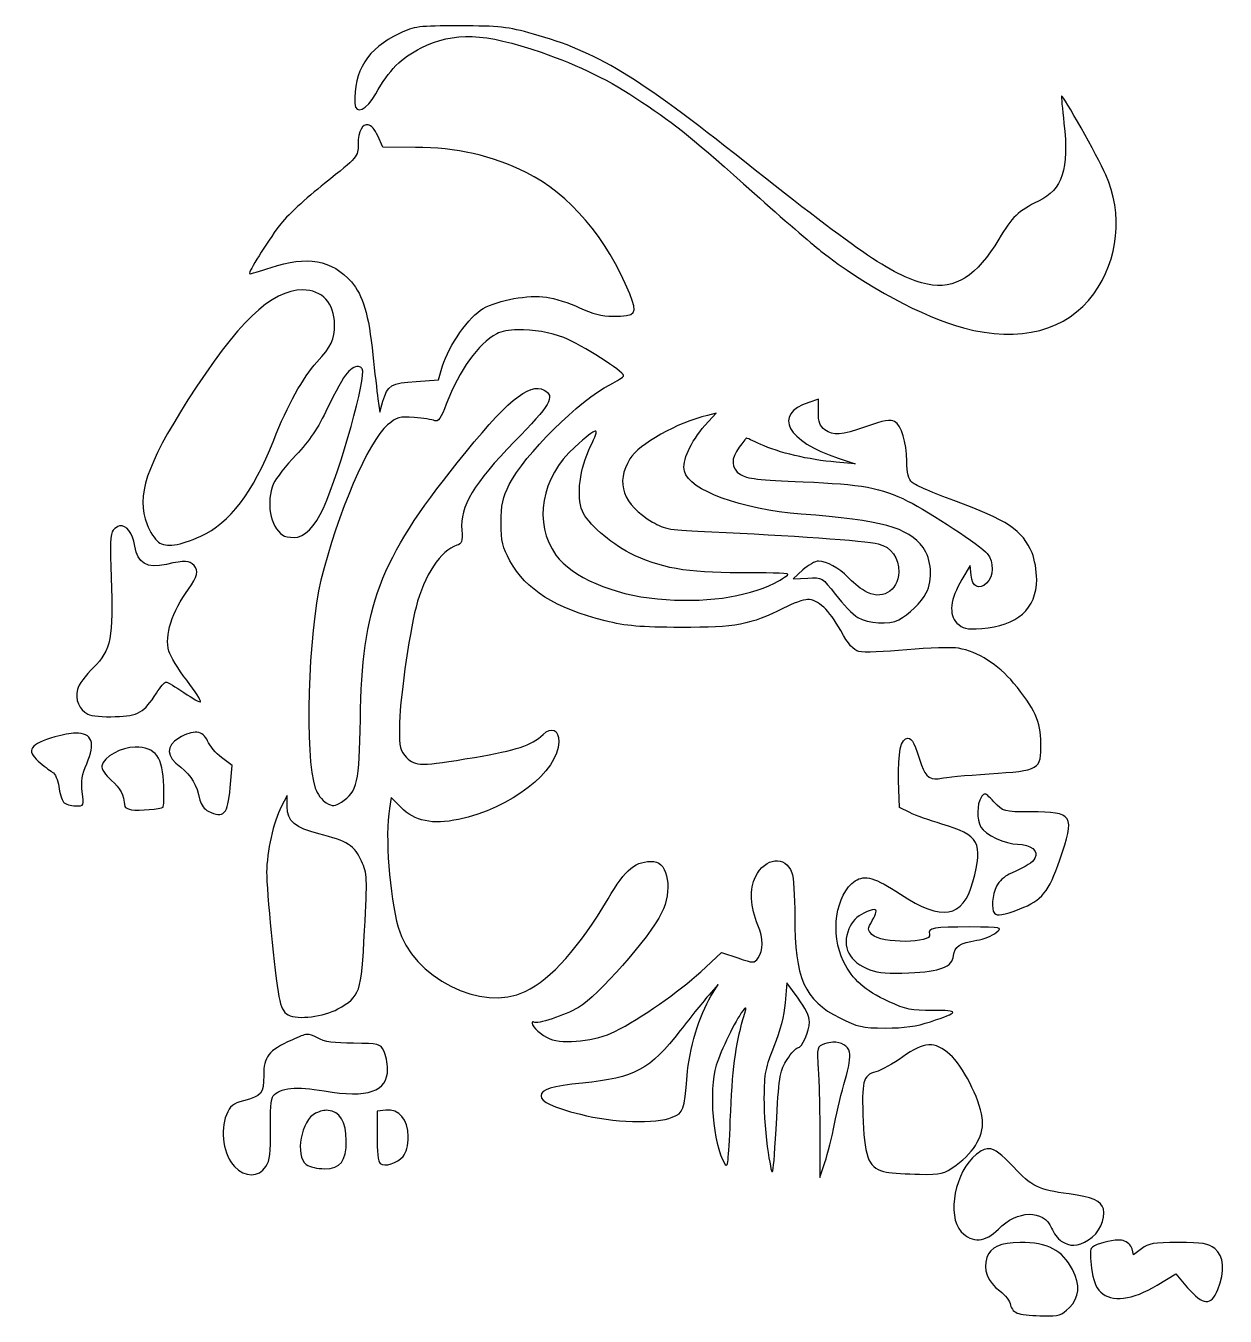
# Model space of a CAD drawing. Extents: x 43 to 173, y 96 to 196.
# Drawn here: x 77.3 to 103.12, y 132.31 to 160.1 of the extents above; entities that cross this region are included whole.
import ezdxf

# ---------------------------------------------------------------- set-up
doc = ezdxf.new("R2010")
doc.units = 0
doc.layers.add('Layer_1', color=7, linetype='CONTINUOUS')

msp = doc.modelspace()

# ---------------------------------------------------------------- linework, layer by layer
at = {"layer": 'Layer_1', "color": 7}
for points in [[(86.644426, 160.09411), (86.644426, 160.09411)], [(84.66777, 157.963662), (84.66777, 157.963662)], [(85.686415, 157.477492), (84.983063, 157.479146), (84.87723, 157.723333)], [(83.259964, 154.40998), (83.259964, 154.40998)], [(87.89348, 153.548979), (87.89348, 153.548979)], [(84.485869, 152.754128), (84.485869, 152.754128)], [(85.701299, 152.439936), (86.186919, 152.475214), (86.272909, 152.771767)], [(84.879437, 152.062353), (84.918019, 151.776824), (84.988025, 152.012191)], [(94.359786, 152.055738), (94.153081, 151.986286)], [(94.359786, 151.776824), (94.359786, 152.055738), (94.359786, 152.055738)], [(91.918454, 151.486883), (92.158786, 151.752569), (92.158786, 151.752569)], [(92.158786, 151.752569), (91.973575, 151.708472)], [(89.559254, 151.370026), (89.559254, 151.370026)], [(94.789735, 150.785738), (95.153536, 150.666674), (94.740676, 150.701402)], [(79.321533, 149.327222), (79.321533, 149.327222)], [(94.026855, 148.380234), (93.819596, 148.191168), (94.131584, 148.206049)], [(97.649992, 148.264481), (97.629596, 148.474493), (97.448799, 148.172978)], [(78.373992, 144.866787), (78.373992, 144.866787)], [(80.9851, 144.88553), (80.9851, 144.88553)], [(79.652814, 144.566926), (79.652814, 144.566926)], [(81.699475, 143.689943), (81.739715, 144.168951), (81.515921, 144.339825)], [(96.328176, 143.156368), (96.105486, 143.26716), (96.087847, 143.844835)], [(82.923724, 143.52127), (82.795291, 143.277634)], [(82.926479, 143.285903), (82.923724, 143.52127), (82.923724, 143.52127)], [(85.374426, 143.271572), (85.166618, 143.478827), (85.128585, 143.246214)], [(97.931111, 143.555448), (97.931111, 143.555448)], [(95.55813, 141.067261), (95.55813, 141.067261)], [(91.826952, 139.731667), (92.27509, 140.146731), (92.626214, 140.02767)], [(95.470486, 139.770802), (95.471036, 139.770802)], [(93.677935, 139.489131), (93.644861, 139.060839)], [(93.923225, 139.160057), (93.677935, 139.489131), (93.677935, 139.489131)], [(92.206188, 139.457714), (92.009956, 139.23502)], [(92.048542, 139.203603), (92.206188, 139.457714), (92.206188, 139.457714)], [(92.794336, 138.952248), (92.794336, 138.952248)], [(83.350365, 138.380638), (83.350365, 138.380638)], [(88.58195, 138.286381), (88.5825, 138.286381)], [(94.673979, 138.212518), (94.673979, 138.212518)], [(96.734424, 138.15464), (96.734424, 138.15464)], [(83.810077, 136.745733), (83.810077, 136.745733)], [(85.047557, 136.747937), (84.866206, 136.726993), (84.862348, 136.187353)], [(85.047557, 136.747937), (85.047557, 136.747937)], [(94.391206, 136.204439), (94.391206, 135.301548), (94.501451, 135.626767)], [(98.023164, 135.920563), (98.023164, 135.920563)], [(100.747822, 133.947765), (100.747822, 133.947765)], [(98.702814, 133.901464), (98.702814, 133.901464)], [(101.317227, 133.766415), (101.145797, 133.631919), (101.110519, 133.766965)], [(101.651813, 132.981484), (102.054203, 133.22402), (102.307209, 132.927464)]]:
    msp.add_lwpolyline(points, dxfattribs=at)
for points in [[(86.644426, 160.09411), (85.749133, 160.095168), (85.670737, 160.085113), (85.342456, 159.929848)], [(88.228068, 159.917721), (87.669325, 160.072808), (87.487396, 160.092981), (86.644426, 160.09411)], [(85.342456, 159.929848), (84.661002, 159.607542), (84.35145, 159.12153), (84.383341, 158.423927)], [(85.812644, 159.620617), (86.525594, 159.971603), (87.16809, 159.947781), (88.390676, 159.525257)], [(92.771736, 157.171016), (90.466545, 159.005618), (89.577401, 159.543181), (88.228068, 159.917721)], [(84.834236, 158.63339), (85.120917, 159.145578), (85.381352, 159.40829), (85.812644, 159.620617)], [(88.390676, 159.525257), (89.22247, 159.237786), (89.867748, 158.919747), (90.562464, 158.454797)], [(84.383341, 158.423927), (84.39511, 158.166095), (84.635072, 158.277522), (84.834236, 158.63339)], [(90.562464, 158.454797), (91.314786, 157.951284), (91.6693, 157.662729), (92.987814, 156.483099)], [(99.593025, 158.585985), (99.585546, 158.577806), (99.60945, 158.31324), (99.645941, 157.99839)], [(100.546075, 156.889344), (100.367516, 157.287588), (99.620965, 158.616555), (99.593025, 158.585985)], [(84.66777, 157.963662), (84.551997, 157.987665), (84.453346, 157.836104), (84.453346, 157.544187)], [(84.87723, 157.723333), (84.813106, 157.871356), (84.737234, 157.949261), (84.66777, 157.963662)], [(99.645941, 157.99839), (99.759846, 157.015729), (99.614716, 156.570916), (99.099686, 156.321592)], [(84.453346, 157.544187), (84.453346, 157.274569), (84.449768, 157.270192), (83.733459, 156.703035)], [(88.073176, 156.936199), (87.327319, 157.303279), (86.568613, 157.475235), (85.686415, 157.477492)], [(96.707412, 154.532899), (96.016702, 154.681031), (95.276769, 155.177353), (92.771736, 157.171016)], [(83.733459, 156.703035), (83.337389, 156.389438), (82.899927, 155.981466), (82.761667, 155.796286)], [(90.299534, 154.328398), (89.817866, 155.517623), (88.993842, 156.483068), (88.073176, 156.936199)], [(100.288107, 154.326744), (100.822071, 155.062511), (100.921628, 156.051706), (100.546075, 156.889344)], [(92.987814, 156.483099), (93.578053, 155.955011), (94.221009, 155.397455), (94.416564, 155.243966)], [(99.099686, 156.321592), (98.663994, 156.110673), (98.527709, 155.979863), (98.244753, 155.503591)], [(82.761667, 155.796286), (82.476001, 155.4137), (82.086871, 154.78838), (82.116193, 154.75945)], [(98.244753, 155.503591), (97.77045, 154.705215), (97.297285, 154.406398), (96.707412, 154.532899)], [(82.580316, 154.891741), (83.349315, 155.15394), (83.891368, 155.056503), (84.309481, 154.580303)], [(94.416564, 155.243966), (95.376825, 154.49026), (96.608364, 153.826584), (97.48187, 153.591975)], [(82.116193, 154.75945), (82.126946, 154.748844), (82.335827, 154.808384), (82.580316, 154.891741)], [(84.309481, 154.580303), (84.559386, 154.295682), (84.679985, 153.886466), (84.771397, 153.014853)], [(83.259964, 154.40998), (82.592762, 154.414913), (81.846231, 153.698091), (80.791623, 152.039203)], [(83.945676, 153.663081), (83.945676, 154.123284), (83.685586, 154.406819), (83.259964, 154.40998)], [(87.147688, 154.009244), (87.479779, 154.19393), (88.115614, 154.308588), (88.508637, 154.254534)], [(88.508637, 154.254534), (88.682599, 154.230608), (89.001529, 154.127653), (89.21695, 154.025782)], [(89.936286, 153.841124), (90.442847, 153.842628), (90.477334, 153.889353), (90.299534, 154.328398)], [(97.48187, 153.591975), (98.698953, 153.265089), (99.709805, 153.529855), (100.288107, 154.326744)], [(86.272909, 152.771767), (86.398724, 153.204546), (86.851242, 153.844389), (87.147688, 154.009244)], [(89.21695, 154.025782), (89.493838, 153.894828), (89.704635, 153.84056), (89.936286, 153.841124)], [(83.56534, 152.852243), (83.880046, 153.197231), (83.945676, 153.3367), (83.945676, 153.663081)], [(87.438176, 153.464092), (87.034824, 153.250692), (86.633262, 152.691763), (86.351181, 151.950455)], [(87.89348, 153.548979), (87.703324, 153.545062), (87.538899, 153.517381), (87.438176, 153.464092)], [(88.880157, 153.381963), (88.598163, 153.496418), (88.21041, 153.555509), (87.89348, 153.548979)], [(90.168346, 152.563408), (90.168346, 152.653886), (89.274309, 153.221976), (88.880157, 153.381963)], [(82.636541, 151.173243), (82.937898, 151.932782), (83.263192, 152.521015), (83.56534, 152.852243)], [(84.771397, 153.014853), (84.809863, 152.648142), (84.858552, 152.219515), (84.879437, 152.062353)], [(83.707001, 149.71252), (84.082554, 150.558913), (84.638301, 152.552145), (84.542091, 152.707827)], [(84.216875, 152.617978), (84.144316, 152.539397), (83.95587, 152.203465), (83.798503, 151.871631)], [(84.485869, 152.754128), (84.417995, 152.776288), (84.318452, 152.728014), (84.216875, 152.617978)], [(84.542091, 152.707827), (84.527684, 152.731138), (84.508492, 152.74674), (84.485869, 152.754128)], [(89.874547, 152.368827), (90.036348, 152.449639), (90.168346, 152.537105), (90.168346, 152.563408)], [(84.988025, 152.012191), (85.090415, 152.356875), (85.165133, 152.401401), (85.701299, 152.439936)], [(86.587652, 150.689275), (87.633652, 152.000569), (88.137246, 152.422116), (88.45517, 152.25197)], [(87.707171, 150.220743), (88.020804, 150.849653), (89.228035, 152.045939), (89.874547, 152.368827)], [(88.45517, 152.25197), (88.702566, 152.119568), (88.59796, 151.936815), (87.819619, 151.142374)], [(80.791623, 152.039203), (79.887863, 150.617508), (79.676679, 149.974917), (79.910782, 149.36195)], [(94.153081, 151.986286), (93.374825, 151.725366), (93.679868, 151.150158), (94.789735, 150.785738)], [(83.798503, 151.871631), (83.587852, 151.427447), (83.408116, 151.159556), (83.117202, 150.855743)], [(85.659956, 151.662721), (85.345081, 151.687435), (85.288648, 151.671583), (85.085592, 151.501214)], [(86.351181, 151.950455), (86.236937, 151.650241), (86.176203, 151.562637), (86.104236, 151.593819)], [(91.973575, 151.708472), (91.325906, 151.554122), (90.49965, 151.090544), (90.302292, 150.770854)], [(94.500898, 151.399241), (94.391508, 151.475873), (94.359786, 151.560658), (94.359786, 151.776824)], [(85.085592, 151.501214), (84.67668, 151.158108), (84.008598, 149.598441), (83.653534, 148.156993)], [(86.104236, 151.593819), (86.051827, 151.616533), (85.852037, 151.647651), (85.659956, 151.662721)], [(91.476381, 150.504619), (91.421235, 150.724389), (91.611171, 151.14676), (91.918454, 151.486883)], [(95.396073, 151.470898), (94.824403, 151.272848), (94.695913, 151.262646), (94.500898, 151.399241)], [(95.999653, 151.576731), (95.920038, 151.62634), (95.767646, 151.599619), (95.396073, 151.470898)], [(96.260928, 150.722899), (96.256752, 151.136269), (96.151037, 151.482429), (95.999653, 151.576731)], [(81.069987, 149.109493), (81.695307, 149.392483), (82.186678, 150.039433), (82.636541, 151.173243)], [(87.819619, 151.142374), (86.938942, 150.243459), (86.644903, 149.748986), (86.685769, 149.23517)], [(89.559254, 151.370026), (89.510382, 151.369447), (89.369666, 151.254504), (89.114974, 151.025517)], [(89.451214, 151.029925), (89.565119, 151.257247), (89.608124, 151.370604), (89.559254, 151.370026)], [(92.802603, 151.217891), (92.799019, 151.210723), (92.733453, 151.122412), (92.657083, 151.021659)], [(93.123964, 151.082292), (92.950707, 151.164162), (92.806272, 151.225059), (92.802603, 151.217891)], [(83.117202, 150.855743), (82.899891, 150.628775), (82.683246, 150.351316), (82.635437, 150.238933)], [(89.114974, 151.025517), (88.393389, 150.376728), (88.220135, 149.379862), (88.711484, 148.701592)], [(89.28034, 149.646926), (89.148372, 149.965471), (89.223943, 150.576374), (89.451214, 151.029925)], [(92.657083, 151.021659), (92.470083, 150.774901), (92.479227, 150.566477), (92.682991, 150.43296)], [(94.740676, 150.701402), (94.159242, 150.750729), (93.493336, 150.907785), (93.123964, 151.082292)], [(84.501855, 145.167202), (84.53383, 147.589552), (84.910913, 148.587337), (86.587652, 150.689275)], [(90.302292, 150.770854), (89.985779, 150.258101), (90.156163, 149.784281), (90.791219, 149.412109)], [(96.381646, 150.261533), (96.295653, 150.33935), (96.263751, 150.461674), (96.260928, 150.722899)], [(93.98937, 149.583536), (92.708674, 149.681487), (91.579082, 150.095454), (91.476381, 150.504619)], [(92.682991, 150.43296), (92.815297, 150.346276), (93.081419, 150.3157), (94.032366, 150.277518)], [(82.635437, 150.238933), (82.466245, 149.841123), (82.558422, 149.315566), (82.830568, 149.126579)], [(87.532986, 149.39502), (87.532986, 149.787064), (87.563774, 149.933244), (87.707171, 150.220743)], [(94.032366, 150.277518), (95.292037, 150.226935), (95.71331, 150.149731), (96.281875, 149.864658)], [(97.277922, 149.872374), (96.849255, 150.028172), (96.445965, 150.203322), (96.381646, 150.261533)], [(96.281875, 149.864658), (96.751267, 149.629313), (97.862531, 148.896167), (97.993398, 148.735769)], [(98.960229, 148.745689), (98.756436, 149.233451), (98.424393, 149.455681), (97.277922, 149.872374)], [(83.075309, 149.078624), (83.293128, 149.077433), (83.531148, 149.316216), (83.707001, 149.71252)], [(90.300638, 148.745139), (89.874877, 148.959882), (89.385891, 149.392114), (89.28034, 149.646926)], [(96.614257, 148.860342), (96.277199, 149.302234), (95.743861, 149.449348), (93.98937, 149.583536)], [(79.180972, 149.234066), (79.119674, 149.160178), (79.10909, 148.913719), (79.137425, 148.214318)], [(79.321533, 149.327222), (79.27397, 149.318442), (79.22586, 149.288157), (79.180972, 149.234066)], [(79.65116, 148.892312), (79.604063, 149.186757), (79.464216, 149.353565), (79.321533, 149.327222)], [(79.910782, 149.36195), (79.970472, 149.205632), (80.080959, 149.033336), (80.156623, 148.979406)], [(86.685769, 149.23517), (86.704988, 148.993373), (86.688986, 148.943468), (86.581036, 148.911055)], [(87.721502, 148.578673), (87.559535, 148.871083), (87.533014, 148.985773), (87.532986, 149.39502)], [(90.791219, 149.412109), (91.062632, 149.253057), (91.152097, 149.23815), (92.070592, 149.199342)], [(92.070592, 149.199342), (93.691337, 149.130855), (95.39132, 149.009341), (95.645772, 148.943575)], [(80.156623, 148.979406), (80.325364, 148.859143), (80.604941, 148.89904), (81.069987, 149.109493)], [(82.830568, 149.126579), (82.867511, 149.100911), (82.977603, 149.079188), (83.075309, 149.078624)], [(86.581036, 148.911055), (86.236697, 148.807668), (85.872915, 148.258413), (85.700195, 147.580972)], [(95.645772, 148.943575), (95.932058, 148.869588), (96.101007, 148.639294), (96.092258, 148.335586)], [(80.32695, 148.500399), (79.902459, 148.409365), (79.710624, 148.520467), (79.65116, 148.892312)], [(88.711484, 148.701592), (89.056247, 148.22565), (89.928542, 147.848677), (90.89981, 147.755707)], [(92.663699, 148.319601), (91.538902, 148.314465), (90.942073, 148.421611), (90.300638, 148.745139)], [(96.683158, 147.884141), (96.830001, 148.165215), (96.797757, 148.619748), (96.614257, 148.860342)], [(97.993398, 148.735769), (98.1421, 148.553459), (98.136098, 148.235934), (97.98127, 148.095808)], [(99.058897, 148.174079), (99.058897, 148.35918), (99.014303, 148.616319), (98.960229, 148.745689)], [(80.922261, 148.47284), (80.806634, 148.588455), (80.748844, 148.590882), (80.32695, 148.500399)], [(80.802096, 147.96627), (81.003434, 148.239848), (81.032581, 148.362513), (80.922261, 148.47284)], [(89.774228, 147.284969), (88.695349, 147.554429), (88.070837, 147.947901), (87.721502, 148.578673)], [(94.363647, 148.569853), (94.292612, 148.569853), (94.140901, 148.484377), (94.026855, 148.380234)], [(94.993133, 148.222588), (94.804552, 148.424402), (94.541165, 148.569853), (94.363647, 148.569853)], [(79.137425, 148.214318), (79.189721, 146.923801), (79.137143, 146.654561), (78.757639, 146.277348)], [(83.653534, 148.156993), (83.375997, 147.030314), (83.301614, 144.347453), (83.529509, 143.685535)], [(90.89981, 147.755707), (91.873222, 147.662532), (92.806757, 147.789255), (93.413902, 148.096908)], [(93.705494, 148.29259), (93.688137, 148.309975), (93.219394, 148.322141), (92.663699, 148.319601)], [(93.413902, 148.096908), (93.591674, 148.186999), (93.722992, 148.275205), (93.705494, 148.29259)], [(94.131584, 148.206049), (94.442904, 148.220728), (94.444905, 148.219853), (94.729102, 147.848863)], [(95.35418, 147.928238), (95.242589, 147.997205), (95.079831, 148.129776), (94.993133, 148.222588)], [(96.092258, 148.335586), (96.080346, 147.915544), (95.707719, 147.709739), (95.35418, 147.928238)], [(97.448799, 148.172978), (97.197395, 147.753238), (97.1601, 147.419897), (97.343516, 147.236464)], [(97.98127, 148.095808), (97.811344, 147.942022), (97.674263, 148.011762), (97.649992, 148.264481)], [(97.874887, 147.121811), (98.639145, 147.173446), (99.058897, 147.546386), (99.058897, 148.174079)], [(80.380967, 146.63123), (80.28456, 146.967475), (80.447597, 147.484585), (80.802096, 147.96627)], [(94.729102, 147.848863), (94.885849, 147.644297), (95.10211, 147.4226), (95.210314, 147.356628)], [(96.093909, 147.307569), (96.298972, 147.412915), (96.581163, 147.688919), (96.683158, 147.884141)], [(85.700195, 147.580972), (85.543957, 146.968073), (85.342456, 145.505225), (85.342456, 144.984198)], [(93.60848, 147.558925), (92.893131, 147.197827), (92.588986, 147.140641), (91.406926, 147.143858)], [(94.126623, 147.744131), (94.043029, 147.744131), (93.810128, 147.660717), (93.60848, 147.558925)], [(94.840448, 147.073302), (94.586419, 147.527525), (94.355759, 147.744131), (94.126623, 147.744131)], [(91.406926, 147.143858), (90.517164, 147.146282), (90.230074, 147.171121), (89.774228, 147.284969)], [(95.210314, 147.356628), (95.430501, 147.222352), (95.879618, 147.197472), (96.093909, 147.307569)], [(95.234015, 146.62296), (95.115679, 146.652661), (95.004532, 146.779873), (94.840448, 147.073302)], [(97.343516, 147.236464), (97.466226, 147.113748), (97.536305, 147.098923), (97.874887, 147.121811)], [(97.378794, 146.694066), (97.240787, 146.718648), (96.739089, 146.703137), (96.263686, 146.659892)], [(98.562253, 145.946067), (98.232759, 146.34189), (97.791713, 146.620525), (97.378794, 146.694066)], [(80.764614, 146.005049), (80.583512, 146.244334), (80.411108, 146.526144), (80.380967, 146.63123)], [(96.263686, 146.659892), (95.788254, 146.616661), (95.324749, 146.600185), (95.234015, 146.62296)], [(78.757639, 146.277348), (78.592059, 146.112793), (78.436041, 145.901499), (78.410923, 145.807714)], [(80.112526, 145.728339), (80.195753, 145.859307), (80.289219, 145.966464), (80.319784, 145.966464)], [(80.319784, 145.966464), (80.350349, 145.966464), (80.523966, 145.863763), (80.705633, 145.738812)], [(81.065026, 145.540923), (81.081112, 145.55699), (80.945744, 145.765761), (80.764614, 146.005049)], [(99.150399, 144.650713), (99.146363, 145.115668), (99.018014, 145.398545), (98.562253, 145.946067)], [(78.410923, 145.807714), (78.355184, 145.59934), (78.452627, 145.367884), (78.634717, 145.275239)], [(79.225069, 145.221769), (79.728526, 145.239335), (79.844076, 145.305877), (80.112526, 145.728339)], [(80.705633, 145.738812), (80.887271, 145.613858), (81.048939, 145.524865), (81.065026, 145.540923)], [(78.634717, 145.275239), (78.709308, 145.237278), (78.974964, 145.213052), (79.225069, 145.221769)], [(84.095607, 143.382917), (84.443022, 143.61056), (84.483792, 143.789571), (84.501855, 145.167202)], [(77.926407, 144.784658), (77.392809, 144.629354), (77.301982, 144.496961), (77.569218, 144.263758)], [(78.373992, 144.866787), (78.255334, 144.864592), (78.10638, 144.837038), (77.926407, 144.784658)], [(78.61322, 144.20974), (78.810008, 144.654029), (78.72997, 144.873375), (78.373992, 144.866787)], [(80.595941, 144.760404), (80.307256, 144.584373), (80.319666, 144.380725), (80.635077, 144.130916)], [(80.9851, 144.88553), (80.880946, 144.895938), (80.750162, 144.854429), (80.595941, 144.760404)], [(81.213853, 144.698668), (81.166566, 144.812829), (81.089254, 144.875122), (80.9851, 144.88553)], [(85.342456, 144.984198), (85.342456, 144.554971), (85.360219, 144.482457), (85.498452, 144.344236)], [(86.955864, 144.344786), (87.880706, 144.501462), (88.172533, 144.599038), (88.434774, 144.838675)], [(88.434774, 144.838675), (88.624314, 145.011884), (88.771298, 144.943306), (88.771016, 144.682132)], [(96.087847, 143.844835), (96.068882, 144.448703), (96.136299, 144.759853), (96.286836, 144.759853)], [(96.286836, 144.759853), (96.375426, 144.759853), (96.443264, 144.625363), (96.581186, 144.175563)], [(79.652814, 144.566926), (79.361363, 144.569184), (78.975495, 144.352274), (78.93954, 144.165643)], [(80.269072, 143.722464), (80.248385, 144.361254), (80.100559, 144.563455), (79.652814, 144.566926)], [(81.515921, 144.339825), (81.392703, 144.433816), (81.256694, 144.595228), (81.213853, 144.698668)], [(88.771016, 144.682132), (88.77031, 144.043748), (87.740264, 143.244094), (86.616314, 143.009743)], [(98.035291, 143.991458), (99.131188, 144.063394), (99.155479, 144.077251), (99.150399, 144.650713)], [(77.569218, 144.263758), (77.676999, 144.169704), (77.813289, 144.064418), (77.872387, 144.029493)], [(78.51841, 143.600645), (78.486181, 143.835655), (78.507189, 143.970334), (78.61322, 144.20974)], [(85.498452, 144.344236), (85.693778, 144.148902), (85.79816, 144.148665), (86.955864, 144.344786)], [(77.872387, 144.029493), (77.932839, 143.993756), (77.993246, 143.857445), (78.010743, 143.717505)], [(78.93954, 144.165643), (78.926388, 144.097289), (79.008577, 143.972225), (79.146245, 143.850347)], [(80.635077, 144.130916), (80.872228, 143.943085), (80.974379, 143.768164), (81.049591, 143.420399)], [(96.581186, 144.175563), (96.655184, 143.934328), (96.809357, 143.834009), (97.010581, 143.896649)], [(97.010581, 143.896649), (97.071711, 143.915673), (97.532879, 143.958475), (98.035291, 143.991458)], [(78.010743, 143.717505), (78.027761, 143.580749), (78.073501, 143.430621), (78.112166, 143.38402)], [(79.146245, 143.850347), (79.340019, 143.678787), (79.403174, 143.554353), (79.432325, 143.287557)], [(80.256394, 143.273776), (80.271352, 143.287085), (80.276692, 143.489029), (80.269072, 143.722464)], [(81.229287, 143.186685), (81.564793, 143.024983), (81.651074, 143.117244), (81.699475, 143.689943)], [(83.529509, 143.685535), (83.57266, 143.560265), (83.680557, 143.41669), (83.769287, 143.366381)], [(78.112166, 143.38402), (78.150858, 143.337422), (78.267436, 143.299131), (78.371237, 143.299131)], [(78.371237, 143.299131), (78.55979, 143.299131), (78.5597, 143.299212), (78.51841, 143.600645)], [(81.049591, 143.420399), (81.069149, 143.330034), (81.149927, 143.224923), (81.229287, 143.186685)], [(83.769287, 143.366381), (83.912402, 143.285262), (83.949472, 143.287178), (84.095607, 143.382917)], [(97.86276, 143.483789), (97.769711, 143.334578), (97.766937, 143.01368), (97.857248, 142.844931)], [(97.931111, 143.555448), (97.907879, 143.550729), (97.888987, 143.525772), (97.86276, 143.483789)], [(98.14002, 143.387325), (98.020765, 143.513761), (97.969835, 143.563307), (97.931111, 143.555448)], [(98.927158, 143.172353), (98.345554, 143.172353), (98.342148, 143.173003), (98.14002, 143.387325)], [(79.432325, 143.287557), (79.434921, 143.263791), (79.501481, 143.233175), (79.580051, 143.219205)], [(79.580051, 143.219205), (79.728867, 143.192761), (80.211295, 143.231646), (80.256394, 143.273776)], [(82.795291, 143.277634), (82.638008, 142.97952), (82.488061, 142.299195), (82.484956, 141.870381)], [(83.609987, 142.699408), (83.095186, 142.828725), (82.930148, 142.970322), (82.926479, 143.285903)], [(85.128585, 143.246214), (85.030937, 142.655633), (85.125839, 141.372473), (85.318202, 140.686924)], [(86.616314, 143.009743), (86.047693, 142.891181), (85.676376, 142.969625), (85.374426, 143.271572)], [(97.016093, 142.910525), (96.759779, 142.98471), (96.450407, 143.095239), (96.328176, 143.156368)], [(99.556646, 142.137171), (99.889838, 143.109246), (99.85152, 143.172353), (98.927158, 143.172353)], [(97.686924, 141.664779), (97.914988, 142.507266), (97.823531, 142.676825), (97.016093, 142.910525)], [(97.857248, 142.844931), (97.942479, 142.685706), (98.389615, 142.47704), (98.649344, 142.475064)], [(84.528863, 142.111813), (84.382475, 142.44275), (84.221422, 142.54582), (83.609987, 142.699408)], [(93.006553, 141.77502), (93.221945, 142.193466), (93.647057, 142.241099), (93.790934, 141.862665)], [(98.649344, 142.475064), (98.926825, 142.473072), (99.110763, 142.324637), (99.020314, 142.175756)], [(84.592803, 140.615265), (84.654102, 141.764649), (84.650642, 141.836483), (84.528863, 142.111813)], [(89.832657, 141.29877), (90.217495, 141.953681), (90.428775, 142.126175), (90.817677, 142.100239)], [(90.817677, 142.100239), (91.131226, 142.079332), (91.224574, 141.467949), (90.98635, 140.995605)], [(99.020314, 142.175756), (98.954133, 142.066858), (98.892651, 142.028597), (98.46579, 141.831245)], [(98.697852, 141.083246), (99.169446, 141.263713), (99.320991, 141.449627), (99.556646, 142.137171)], [(82.484956, 141.870381), (82.482416, 141.499727), (82.663137, 139.668915), (82.748989, 139.195885)], [(93.05947, 140.733225), (92.898688, 141.118027), (92.877804, 141.524895), (93.006553, 141.77502)], [(93.790934, 141.862665), (93.824321, 141.775201), (93.851566, 141.354205), (93.851566, 140.927253)], [(94.903838, 139.947742), (94.607984, 140.54141), (94.732588, 141.410271), (95.152986, 141.685725)], [(95.152986, 141.685725), (95.361859, 141.822575), (95.580358, 141.758321), (96.125329, 141.399092)], [(98.46579, 141.831245), (98.366786, 141.785463), (98.245112, 141.669924), (98.195694, 141.57438)], [(96.125329, 141.399092), (97.02099, 140.808717), (97.47616, 140.886094), (97.686924, 141.664779)], [(98.195694, 141.57438), (98.101968, 141.393143), (98.075307, 141.065277), (98.14829, 140.992297)], [(88.05223, 139.303925), (88.604313, 139.571173), (89.228109, 140.269918), (89.832657, 141.29877)], [(90.98635, 140.995605), (90.713639, 140.454929), (89.614482, 139.205195), (89.197104, 138.961067)], [(93.851566, 140.927253), (93.851566, 139.586873), (94.0576, 139.120193), (94.820051, 138.735069)], [(95.339298, 140.992297), (95.190482, 140.921324), (95.081691, 140.806978), (95.017937, 140.654401)], [(95.55813, 141.067261), (95.516703, 141.068028), (95.444358, 141.042397), (95.339298, 140.992297)], [(95.520645, 140.833547), (95.611134, 140.99123), (95.627173, 141.065982), (95.55813, 141.067261)], [(98.14829, 140.992297), (98.216926, 140.923655), (98.328, 140.941711), (98.697852, 141.083246)], [(84.01954, 138.929097), (84.499092, 139.197019), (84.52047, 139.259337), (84.592803, 140.615265)], [(85.318202, 140.686924), (85.621393, 139.606408), (87.115563, 138.850527), (88.05223, 139.303925)], [(93.064982, 140.02822), (93.178859, 140.183928), (93.176818, 140.452338), (93.05947, 140.733225)], [(95.017937, 140.654401), (94.855772, 140.266283), (95.024406, 139.936743), (95.470486, 139.770802)], [(95.511826, 140.532032), (95.41477, 140.62902), (95.415743, 140.650766), (95.520645, 140.833547)], [(97.619123, 140.693536), (96.852325, 140.69582), (96.699253, 140.668278), (96.749856, 140.53644)], [(98.185221, 140.572271), (98.326953, 140.690474), (98.321659, 140.691561), (97.619123, 140.693536)], [(97.772361, 140.408007), (97.920697, 140.432577), (98.106538, 140.506638), (98.185221, 140.572271)], [(96.749856, 140.53644), (96.826649, 140.336288), (95.711526, 140.33232), (95.511826, 140.532032)], [(97.269102, 140.077279), (97.292245, 140.277877), (97.395369, 140.345554), (97.772361, 140.408007)], [(92.626214, 140.02767), (92.970073, 139.910717), (92.978848, 139.910438), (93.064982, 140.02822)], [(96.308333, 139.704658), (97.000794, 139.737949), (97.240683, 139.830986), (97.269102, 140.077279)], [(95.881692, 139.08509), (95.340108, 139.339355), (95.102381, 139.549303), (94.903838, 139.947742)], [(95.471036, 139.770802), (95.653606, 139.702956), (95.888979, 139.684479), (96.308333, 139.704658)], [(89.977626, 138.44017), (90.549154, 138.730517), (91.348727, 139.288905), (91.826952, 139.731667)], [(82.748989, 139.195885), (82.791605, 138.960997), (82.846661, 138.851322), (82.947978, 138.799563)], [(92.009956, 139.23502), (91.901809, 139.112784), (91.622064, 138.766461), (91.388187, 138.465525)], [(91.533706, 137.48877), (91.577535, 138.052504), (91.80648, 138.81465), (92.048542, 139.203603)], [(82.947978, 138.799563), (83.156654, 138.692959), (83.718521, 138.760915), (84.01954, 138.929097)], [(89.197104, 138.961067), (88.900206, 138.78741), (88.295322, 138.589513), (88.237438, 138.647425)], [(92.794336, 138.952248), (92.785746, 138.953408), (92.765016, 138.929083), (92.732047, 138.886103)], [(92.737562, 138.701996), (92.789491, 138.877374), (92.808654, 138.950315), (92.794336, 138.952248)], [(93.644861, 139.060839), (93.62344, 138.783225), (93.538204, 138.452771), (93.402878, 138.12377)], [(94.169066, 138.649079), (94.169066, 138.7615), (94.074694, 138.957043), (93.923225, 139.160057)], [(96.823169, 138.895473), (96.361397, 138.892555), (96.240143, 138.916804), (95.881692, 139.08509)], [(88.237438, 138.647425), (88.216808, 138.667915), (88.199956, 138.655751), (88.199956, 138.620417)], [(92.732047, 138.886103), (92.574598, 138.680846), (92.258698, 138.031125), (92.163194, 137.716425)], [(92.464709, 136.528004), (92.508284, 137.62343), (92.574945, 138.152712), (92.737562, 138.701996)], [(93.914406, 138.092353), (94.007878, 138.092353), (94.169066, 138.44475), (94.169066, 138.649079)], [(94.820051, 138.735069), (95.203535, 138.541363), (95.29714, 138.520699), (95.802317, 138.518441)], [(95.802317, 138.518441), (96.21281, 138.516517), (96.469843, 138.552915), (96.773007, 138.654591)], [(96.773007, 138.654591), (97.399229, 138.864621), (97.406437, 138.89917), (96.823169, 138.895473)], [(83.350365, 138.380638), (83.28025, 138.375112), (83.19409, 138.336558), (83.027904, 138.260473)], [(83.577464, 138.30402), (83.474961, 138.358926), (83.420478, 138.386164), (83.350365, 138.380638)], [(88.199956, 138.620417), (88.199956, 138.533662), (88.389652, 138.367983), (88.58195, 138.286381)], [(88.5825, 138.286381), (88.870403, 138.1648), (89.591515, 138.244017), (89.977626, 138.44017)], [(91.388187, 138.465525), (90.72773, 137.615779), (90.418996, 137.449951), (89.282544, 137.333328)], [(83.027904, 138.260473), (82.520638, 138.028241), (82.421566, 137.903061), (82.421566, 137.496489)], [(84.356332, 138.189367), (83.936499, 138.190945), (83.731927, 138.221273), (83.577464, 138.30402)], [(85.006214, 138.028964), (84.92948, 138.180229), (84.898876, 138.187392), (84.356332, 138.189367)], [(93.402878, 138.12377), (93.218869, 137.6764), (93.193227, 137.543767), (93.189558, 137.01252)], [(93.687305, 137.841548), (93.778547, 137.979419), (93.880878, 138.092353), (93.914406, 138.092353)], [(94.493182, 138.178341), (94.329493, 138.119715), (94.327853, 138.112651), (94.359236, 137.613346)], [(94.673979, 138.212518), (94.615683, 138.210904), (94.55426, 138.200213), (94.493182, 138.178341)], [(95.031718, 137.996993), (94.996878, 138.135878), (94.848875, 138.217355), (94.673979, 138.212518)], [(96.734424, 138.15464), (96.578753, 138.146292), (96.40642, 138.060536), (96.176042, 137.895568)], [(97.192482, 137.950139), (97.028666, 138.093968), (96.890092, 138.162988), (96.734424, 138.15464)], [(85.087796, 137.634293), (85.087288, 137.763898), (85.050523, 137.941652), (85.006214, 138.028964)], [(93.463511, 136.587536), (93.517105, 137.512054), (93.534453, 137.610592), (93.687305, 137.841548)], [(94.936908, 137.399475), (95.013055, 137.650275), (95.054014, 137.90806), (95.031718, 137.996993)], [(96.176042, 137.895568), (95.976257, 137.752499), (95.714425, 137.60843), (95.594509, 137.575314)], [(97.888117, 136.593048), (97.827016, 137.000616), (97.46096, 137.714416), (97.192482, 137.950139)], [(83.722986, 137.165759), (84.662363, 137.002671), (85.090618, 137.14939), (85.087796, 137.634293)], [(92.163194, 137.716425), (91.993833, 137.158508), (92.088708, 136.040827), (92.343441, 135.594797)], [(94.359236, 137.613346), (94.376593, 137.335369), (94.391206, 136.701232), (94.391206, 136.204439)], [(95.594509, 137.575314), (95.315927, 137.498374), (95.288334, 137.387515), (95.324964, 136.498789)], [(82.421566, 137.496489), (82.421566, 137.10987), (82.378796, 137.056296), (81.988313, 136.951888)], [(82.622209, 137.056618), (82.768316, 137.232659), (83.130658, 137.268589), (83.722986, 137.165759)], [(89.282544, 137.333328), (88.621269, 137.265465), (88.390676, 137.194489), (88.390676, 137.057721)], [(91.216206, 136.595802), (91.460865, 136.698032), (91.475456, 136.73973), (91.533706, 137.48877)], [(94.707603, 136.455242), (94.760071, 136.731842), (94.863164, 137.156702), (94.936908, 137.399475)], [(82.567639, 136.340592), (82.560301, 136.712208), (82.58298, 137.00936), (82.622209, 137.056618)], [(88.390676, 137.057721), (88.390676, 136.930213), (88.628793, 136.818462), (89.240651, 136.660296)], [(93.189558, 137.01252), (93.187187, 136.680732), (93.227136, 136.152206), (93.278302, 135.837881)], [(81.988313, 136.951888), (81.763269, 136.89171), (81.696156, 136.837215), (81.618997, 136.652577)], [(83.539982, 136.686754), (83.228437, 136.544799), (83.086044, 135.763221), (83.338238, 135.578812)], [(83.810077, 136.745733), (83.729714, 136.75085), (83.638858, 136.731808), (83.539982, 136.686754)], [(84.199236, 136.097505), (84.199236, 136.497812), (84.051171, 136.730389), (83.810077, 136.745733)], [(85.532626, 136.182942), (85.532626, 136.551101), (85.335818, 136.780912), (85.047557, 136.747937)], [(81.618997, 136.652577), (81.477237, 136.313278), (81.561203, 135.767237), (81.790424, 135.538019)], [(89.240651, 136.660296), (89.927946, 136.482612), (90.871867, 136.451931), (91.216206, 136.595802)], [(92.343441, 135.594797), (92.409312, 135.479461), (92.42898, 135.630631), (92.464709, 136.528004)], [(93.278302, 135.837881), (93.382584, 135.197394), (93.382993, 135.198176), (93.463511, 136.587536)], [(94.501451, 135.626767), (94.562213, 135.805702), (94.655138, 136.17865), (94.707603, 136.455242)], [(95.324964, 136.498789), (95.35804, 135.695957), (95.455647, 135.485362), (95.826572, 135.417855)], [(97.324223, 135.567235), (97.733784, 135.861367), (97.941203, 136.239164), (97.888117, 136.593048)], [(82.467868, 135.533611), (82.559167, 135.67326), (82.577799, 135.824831), (82.567639, 136.340592)], [(84.862348, 136.187353), (84.860175, 135.875763), (84.886904, 135.627061), (84.925738, 135.599205)], [(85.421831, 135.752443), (85.493375, 135.837006), (85.532626, 135.990162), (85.532626, 136.182942)], [(83.731806, 135.488964), (84.0786, 135.488964), (84.199236, 135.646091), (84.199236, 136.097505)], [(98.023164, 135.920563), (97.941514, 135.920521), (97.862136, 135.877835), (97.762991, 135.799848)], [(98.557292, 135.528099), (98.302304, 135.801824), (98.159245, 135.920637), (98.023164, 135.920563)], [(83.338238, 135.578812), (83.406056, 135.529237), (83.5833, 135.488964), (83.731806, 135.488964)], [(84.925738, 135.599205), (85.030245, 135.524224), (85.298895, 135.607181), (85.421831, 135.752443)], [(97.762991, 135.799848), (97.302969, 135.438), (97.115035, 134.479441), (97.436119, 134.132973)], [(81.790424, 135.538019), (82.028309, 135.300146), (82.313859, 135.298376), (82.467868, 135.533611)], [(95.826572, 135.417855), (95.945246, 135.396251), (96.266144, 135.374472), (96.539843, 135.3699)], [(96.539843, 135.3699), (97.006018, 135.362071), (97.055802, 135.374474), (97.324223, 135.567235)], [(99.756736, 134.947119), (99.09628, 135.036242), (98.949524, 135.107049), (98.557292, 135.528099)], [(100.494262, 134.625208), (100.452098, 134.79321), (100.25356, 134.880083), (99.756736, 134.947119)], [(98.23428, 134.188094), (98.638394, 134.605044), (99.211119, 134.616378), (99.379154, 134.210694)], [(100.174558, 133.957688), (100.402565, 134.096727), (100.549803, 134.403918), (100.494262, 134.625208)], [(97.436119, 134.132973), (97.667654, 133.88317), (97.957956, 133.902999), (98.23428, 134.188094)], [(99.379154, 134.210694), (99.421882, 134.107525), (99.516353, 133.981671), (99.589167, 133.930676)], [(99.589167, 133.930676), (99.766741, 133.806287), (99.939354, 133.814254), (100.174558, 133.957688)], [(100.747822, 133.947765), (100.54518, 133.92946), (100.278091, 133.847054), (100.231332, 133.771376)], [(100.918145, 133.941703), (100.875383, 133.952433), (100.815369, 133.953867), (100.747822, 133.947765)], [(101.110519, 133.766965), (101.091046, 133.841494), (101.004505, 133.920025), (100.918145, 133.941703)], [(98.702814, 133.901464), (98.276461, 133.901464), (98.06603, 133.805598), (97.985682, 133.575144)], [(99.827292, 133.316073), (99.611617, 133.738683), (99.299683, 133.901464), (98.702814, 133.901464)], [(100.231332, 133.771376), (100.210166, 133.736807), (100.212559, 133.546484), (100.237397, 133.348593)], [(102.106566, 133.901464), (101.573082, 133.901464), (101.465055, 133.882721), (101.317227, 133.766415)], [(102.891497, 133.769722), (102.748269, 133.882394), (102.635507, 133.901464), (102.106566, 133.901464)], [(102.956541, 132.886674), (103.11594, 133.285042), (103.091931, 133.61207), (102.891497, 133.769722)], [(97.985682, 133.575144), (97.898306, 133.324508), (98.00172, 133.058375), (98.265147, 132.857461)], [(100.237397, 133.348593), (100.269398, 133.09229), (100.326814, 132.944414), (100.436937, 132.834311)], [(99.761698, 132.499172), (99.982819, 132.720304), (100.003173, 132.971482), (99.827292, 133.316073)], [(98.265147, 132.857461), (98.382241, 132.768135), (98.487024, 132.632076), (98.498313, 132.554843)], [(100.436937, 132.834311), (100.666073, 132.605146), (101.118808, 132.66001), (101.651813, 132.981484)], [(102.307209, 132.927464), (102.636732, 132.54196), (102.814272, 132.531088), (102.956541, 132.886674)], [(98.498313, 132.554843), (98.510787, 132.468551), (98.579892, 132.397168), (98.677456, 132.370188)], [(98.677456, 132.370188), (98.764776, 132.346035), (99.00259, 132.323525), (99.206073, 132.320026)], [(99.206073, 132.320026), (99.534636, 132.314407), (99.59688, 132.334351), (99.761698, 132.499172)]]:
    msp.add_open_spline(points, degree=3, dxfattribs=at)

doc.saveas('drawing.dxf')
